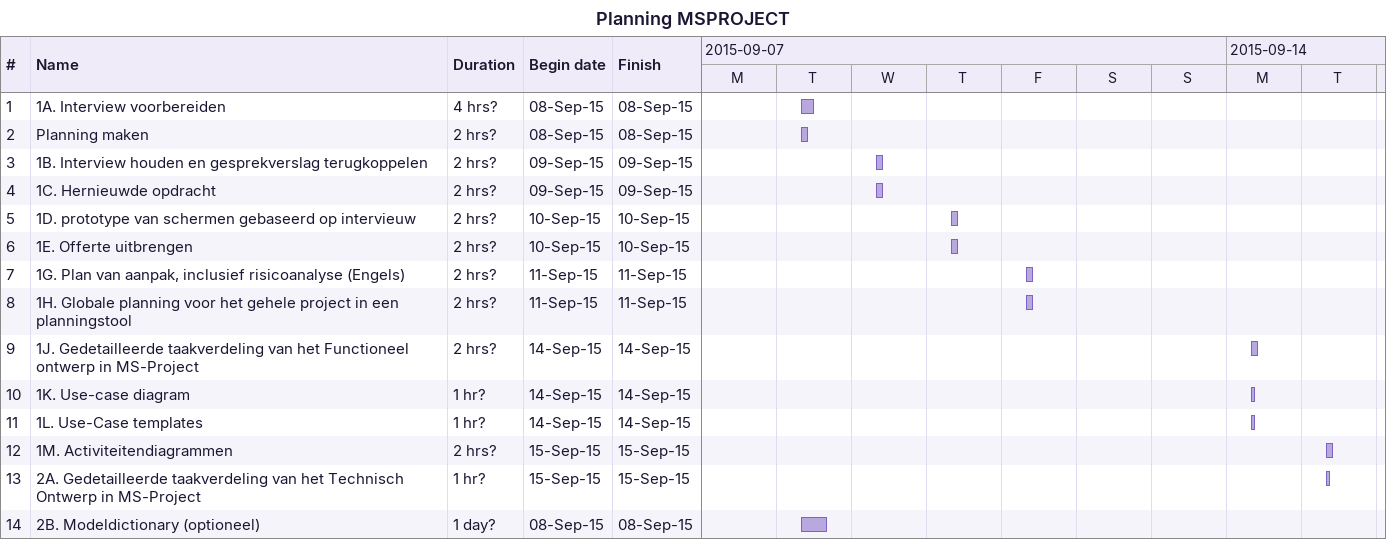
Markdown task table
Planning MSPROJECT

| ID | Task | Duration | Start | Finish |
|---|---|---|---|---|
| 1 | 1A. Interview voorbereiden | 4h? | 2015-09-08 | 2015-09-08 |
| 2 | Planning maken | 2h? | 2015-09-08 | 2015-09-08 |
| 3 | 1B. Interview houden en gesprekverslag terugkoppelen | 2h? | 2015-09-09 | 2015-09-09 |
| 4 | 1C. Hernieuwde opdracht | 2h? | 2015-09-09 | 2015-09-09 |
| 5 | 1D. prototype van schermen gebaseerd op intervieuw | 2h? | 2015-09-10 | 2015-09-10 |
| 6 | 1E. Offerte uitbrengen | 2h? | 2015-09-10 | 2015-09-10 |
| 7 | 1G. Plan van aanpak, inclusief risicoanalyse (Engels) | 2h? | 2015-09-11 | 2015-09-11 |
| 8 | 1H. Globale planning voor het gehele project in een planningstool | 2h? | 2015-09-11 | 2015-09-11 |
| 9 | 1J. Gedetailleerde taakverdeling van het Functioneel ontwerp in MS-Project | 2h? | 2015-09-14 | 2015-09-14 |
| 10 | 1K. Use-case diagram | 1h? | 2015-09-14 | 2015-09-14 |
| 11 | 1L. Use-Case templates | 1h? | 2015-09-14 | 2015-09-14 |
| 12 | 1M. Activiteitendiagrammen | 2h? | 2015-09-15 | 2015-09-15 |
| 13 | 2A. Gedetailleerde taakverdeling van het Technisch Ontwerp in MS-Project | 1h? | 2015-09-15 | 2015-09-15 |
| 14 | 2B. Modeldictionary (optioneel) | 1d? | 2015-09-08 | 2015-09-08 |
